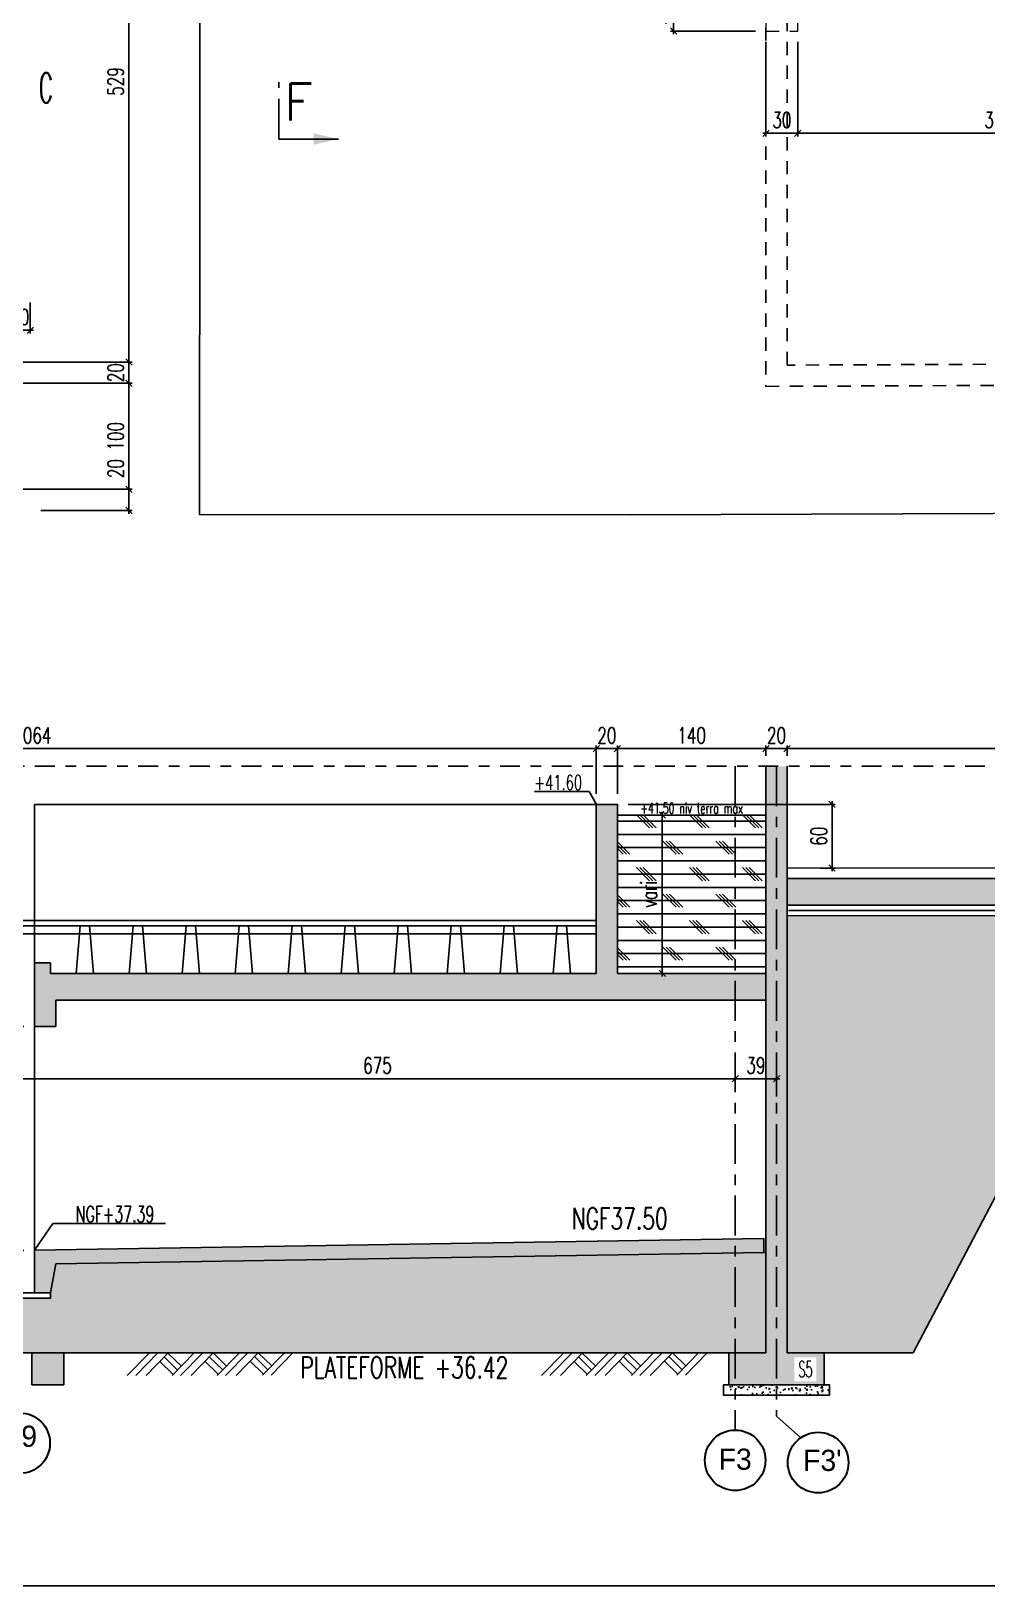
# Model space of a CAD drawing. Extents: x 308 to 437, y -199 to -146.
# Drawn here: x 403.98 to 412.99, y -198.96 to -184.3 of the extents above; entities that cross this region are included whole.
import ezdxf

# ---------------------------------------------------------------- set-up
doc = ezdxf.new("R2010")
doc.units = 0
doc.header["$LTSCALE"] = 0.5
doc.header["$MEASUREMENT"] = 0
for name, pattern in [('AXES2', [1.125, 0.75, -0.125, 0.125, -0.125]), ('CACHE', [0.375, 0.25, -0.125]), ('DISCONTINU2', [0.375, 0.25, -0.125])]:
    doc.linetypes.add(name, pattern=pattern)
doc.layers.get('DEFPOINTS').update_dxf_attribs({"linetype": 'CONTINUOUS'})
for name, color, linetype in [('1_AJSA_vue1', 251, 'CONTINUOUS'), ('1_AJSA_vue2', 13, 'CONTINUOUS'), ('A05-AXES', 13, 'AXES2'), ('A19-COTATIONS', 146, 'CONTINUOUS'), ('AXES', 6, 'AXES2'), ('CADRE-CART', 7, 'CONTINUOUS'), ('COTATION', 7, 'CONTINUOUS'), ('HABILLAGE', 7, 'CONTINUOUS'), ('MURS', 3, 'CONTINUOUS'), ('POCHAGE', 254, 'CONTINUOUS'), ('RDC', 7, 'DISCONTINU2'), ('REP-COUPES', 5, 'CONTINUOUS'), ('REPERE-CHAI', 4, 'CONTINUOUS'), ('REPERE-SEM', 4, 'CONTINUOUS'), ('Texte', 7, 'CONTINUOUS')]:
    doc.layers.add(name, color=color, linetype=linetype)
doc.styles.add('CGotH', font='GOTHIC.TTF')
doc.styles.add('ROMANS8', font='romans.shx', dxfattribs={"width": 0.7})
doc.styles.get("Standard").update_dxf_attribs({"font": 'txt.shx'})
doc.linetypes.add('ISOLATION', pattern='A,0.0001,-0.1,[134,ltypeshp.shx,S=0.1,R=0,X=-0.1,Y=0],-0.2,[134,ltypeshp.shx,S=0.1,R=180,X=0.1,Y=0],-0.1', length=0.4001)
doc.dimstyles.new('COT50 cm', dxfattribs={"dimtxt": 0.15, "dimasz": 0.06, "dimexe": 0.03, "dimexo": 0.1, "dimgap": 0.05, "dimtad": 1, "dimdec": 0, "dimlfac": 100, "dimzin": 0, "dimdsep": 46, "dimtxsty": 'ROMANS8', "dimblk1": 'OBLIQUE', "dimblk2": 'OBLIQUE', "dimsah": 1, "dimcen": 0.03, "dimdle": 0.03, "dimclrt": 1, "dimadec": 0, "dimazin": 0, "dimtfac": 1, "dimtdec": 0, "dimtmove": 0, "dimatfit": 3, "dimfxl": 0, "dimtolj": 1, "dimtzin": 0, "dimlwd": -1, "dimlwe": -1, "dimarcsym": 0})
pattern_1 = [(37.5, (0, -126.95472), (-0.003149668, 0.096341188), [0, -0.076, 0, -0.085, 0, -0.08125]), (7.5, (0, -126.95472), (0.088488835, 0.141107303), [0, -0.041, 0, -0.0685, 0, -0.02625]), (327.5, (-0.0615, -126.95472), (0.155707093, 0.000282953), [0, -0.025, 0, -0.09, 0, -0.1175]), (317.5, (-0.0615, -126.95472), (0.15030633, 0.04388378), [0, -0.0125, 0, -0.059, 0, -0.0675])]

# ---------------------------------------------------------------- blocks, each defined once
blk = doc.blocks.new('_Oblique')
at = {"layer": 'COTATION', "color": 0, "lineweight": -2}
blk.add_line((-0.5, -0.5), (0.5, 0.5), dxfattribs=at)
blk = doc.blocks.new('*D737')
at = {"layer": 'COTATION', "color": 0, "transparency": 16777216}
for p, q in [((403.77, -186.863), (403.77, -187.149)), ((403.97, -186.856), (403.97, -187.149)), ((403.74, -187.119), (404, -187.119))]:
    blk.add_line(p, q, dxfattribs=at)
at = {"layer": 'DEFPOINTS', "color": 0, "transparency": 16777216}
for p in [(403.77, -186.763), (403.97, -186.756), (403.97, -187.119)]:
    blk.add_point(p, dxfattribs=at)
at = {"layer": 'COTATION', "color": 0, "transparency": 16777216, "xscale": 0.06, "yscale": 0.06, "zscale": 0.06, "rotation": 180}
blk.add_blockref('_Oblique', (403.77, -187.119), dxfattribs=at)
at = {"layer": 'COTATION', "color": 0, "transparency": 16777216, "xscale": 0.06, "yscale": 0.06, "zscale": 0.06}
blk.add_blockref('_Oblique', (403.97, -187.119), dxfattribs=at)
at = {"layer": 'COTATION', "color": 1, "transparency": 16777216, "insert": (403.87, -186.994), "char_height": 0.15, "attachment_point": 5, "style": 'ROMANS8'}
blk.add_mtext('\\A1;20', dxfattribs=at)
blk = doc.blocks.new('*D1207')
at = {"layer": 'COTATION', "color": 0, "transparency": 16777216}
for p, q in [((410.81, -183.996), (410.008, -183.996)), ((410.038, -184.326), (410.038, -183.966)), ((410.81, -184.296), (410.008, -184.296))]:
    blk.add_line(p, q, dxfattribs=at)
at = {"layer": 'DEFPOINTS', "color": 0, "transparency": 16777216}
for p in [(410.038, -183.996), (410.91, -183.996), (410.91, -184.296)]:
    blk.add_point(p, dxfattribs=at)
at = {"layer": 'COTATION', "color": 0, "transparency": 16777216, "xscale": 0.06, "yscale": 0.06, "zscale": 0.06}
for p, rotation in [((410.038, -183.996), 90), ((410.038, -184.296), 270)]:
    blk.add_blockref('_Oblique', p, dxfattribs=dict(at, rotation=rotation))
at = {"layer": 'COTATION', "color": 1, "transparency": 16777216, "insert": (409.913, -184.146), "char_height": 0.15, "attachment_point": 5, "rotation": 90, "style": 'ROMANS8'}
blk.add_mtext('\\A1;30', dxfattribs=at)
blk = doc.blocks.new('*D1455')
at = {"layer": 'COTATION', "color": 0, "transparency": 16777216}
for p, q in [((410.91, -184.396), (410.91, -185.29)), ((411.21, -184.396), (411.21, -185.29)), ((410.88, -185.26), (411.24, -185.26))]:
    blk.add_line(p, q, dxfattribs=at)
at = {"layer": 'DEFPOINTS', "color": 0, "transparency": 16777216}
for p in [(410.91, -184.296), (411.21, -184.296), (411.21, -185.26)]:
    blk.add_point(p, dxfattribs=at)
at = {"layer": 'COTATION', "color": 0, "transparency": 16777216, "xscale": 0.06, "yscale": 0.06, "zscale": 0.06, "rotation": 180}
blk.add_blockref('_Oblique', (410.91, -185.26), dxfattribs=at)
at = {"layer": 'COTATION', "color": 0, "transparency": 16777216, "xscale": 0.06, "yscale": 0.06, "zscale": 0.06}
blk.add_blockref('_Oblique', (411.21, -185.26), dxfattribs=at)
at = {"layer": 'COTATION', "color": 1, "transparency": 16777216, "insert": (411.06, -185.135), "char_height": 0.15, "attachment_point": 5, "style": 'ROMANS8'}
blk.add_mtext('\\A1;30', dxfattribs=at)
blk = doc.blocks.new('*D1456')
at = {"layer": 'COTATION', "color": 0, "transparency": 16777216}
for p, q in [((411.21, -184.396), (411.21, -185.29)), ((415, -184.635), (415, -185.29)), ((411.18, -185.26), (415.03, -185.26))]:
    blk.add_line(p, q, dxfattribs=at)
at = {"layer": 'DEFPOINTS', "color": 0, "transparency": 16777216}
for p in [(411.21, -184.296), (415, -184.535), (415, -185.26)]:
    blk.add_point(p, dxfattribs=at)
at = {"layer": 'COTATION', "color": 0, "transparency": 16777216, "xscale": 0.06, "yscale": 0.06, "zscale": 0.06, "rotation": 180}
blk.add_blockref('_Oblique', (411.21, -185.26), dxfattribs=at)
at = {"layer": 'COTATION', "color": 0, "transparency": 16777216, "xscale": 0.06, "yscale": 0.06, "zscale": 0.06}
blk.add_blockref('_Oblique', (415, -185.26), dxfattribs=at)
at = {"layer": 'COTATION', "color": 1, "transparency": 16777216, "insert": (413.105, -185.135), "char_height": 0.15, "attachment_point": 5, "style": 'ROMANS8'}
blk.add_mtext('\\A1;379', dxfattribs=at)
blk = doc.blocks.new('*D1623')
at = {"layer": 'COTATION', "color": 0, "transparency": 16777216}
for p, q in [((403.84, -194.18), (410.65, -194.18)), ((403.87, -194.435), (403.87, -194.15)), ((410.62, -194.224), (410.62, -194.15))]:
    blk.add_line(p, q, dxfattribs=at)
at = {"layer": 'DEFPOINTS', "color": 0, "transparency": 16777216}
for p in [(410.62, -194.18), (410.62, -194.324), (403.87, -194.535)]:
    blk.add_point(p, dxfattribs=at)
at = {"layer": 'COTATION', "color": 0, "transparency": 16777216, "xscale": 0.06, "yscale": 0.06, "zscale": 0.06, "rotation": 180}
blk.add_blockref('_Oblique', (403.87, -194.18), dxfattribs=at)
at = {"layer": 'COTATION', "color": 0, "transparency": 16777216, "xscale": 0.06, "yscale": 0.06, "zscale": 0.06}
blk.add_blockref('_Oblique', (410.62, -194.18), dxfattribs=at)
at = {"layer": 'COTATION', "color": 1, "transparency": 16777216, "insert": (407.245, -194.055), "char_height": 0.15, "attachment_point": 5, "style": 'ROMANS8'}
blk.add_mtext('\\A1;675', dxfattribs=at)
blk = doc.blocks.new('*D1624')
at = {"layer": 'COTATION', "color": 0, "transparency": 16777216}
for p, q in [((410.59, -194.18), (411.04, -194.18)), ((410.62, -194.224), (410.62, -194.15)), ((411.01, -194.347), (411.01, -194.15))]:
    blk.add_line(p, q, dxfattribs=at)
at = {"layer": 'DEFPOINTS', "color": 0, "transparency": 16777216}
for p in [(411.01, -194.18), (410.62, -194.324), (411.01, -194.447)]:
    blk.add_point(p, dxfattribs=at)
at = {"layer": 'COTATION', "color": 0, "transparency": 16777216, "xscale": 0.06, "yscale": 0.06, "zscale": 0.06, "rotation": 180}
blk.add_blockref('_Oblique', (410.62, -194.18), dxfattribs=at)
at = {"layer": 'COTATION', "color": 0, "transparency": 16777216, "xscale": 0.06, "yscale": 0.06, "zscale": 0.06}
blk.add_blockref('_Oblique', (411.01, -194.18), dxfattribs=at)
at = {"layer": 'COTATION', "color": 1, "transparency": 16777216, "insert": (410.815, -194.055), "char_height": 0.15, "attachment_point": 5, "style": 'ROMANS8'}
blk.add_mtext('\\A1;39', dxfattribs=at)
blk = doc.blocks.new('*D1626')
at = {"layer": 'COTATION', "color": 0, "transparency": 16777216}
for p, q in [((403.91, -193.687), (403.065, -193.687)), ((403.095, -195.829), (403.095, -193.657)), ((403.91, -195.799), (403.065, -195.799))]:
    blk.add_line(p, q, dxfattribs=at)
at = {"layer": 'DEFPOINTS', "color": 0, "transparency": 16777216}
for p in [(403.095, -193.687), (404.01, -193.687), (404.01, -195.799)]:
    blk.add_point(p, dxfattribs=at)
at = {"layer": 'COTATION', "color": 0, "transparency": 16777216, "xscale": 0.06, "yscale": 0.06, "zscale": 0.06}
for p, rotation in [((403.095, -193.687), 90), ((403.095, -195.799), 270)]:
    blk.add_blockref('_Oblique', p, dxfattribs=dict(at, rotation=rotation))
at = {"layer": 'COTATION', "color": 1, "transparency": 16777216, "insert": (402.97, -194.743), "char_height": 0.15, "attachment_point": 5, "rotation": 90, "style": 'ROMANS8'}
blk.add_mtext('\\A1;211', dxfattribs=at)
blk = doc.blocks.new('A$C6B096A38')
at = {"layer": 'POCHAGE'}
h = blk.add_hatch(dxfattribs=at)
h.set_pattern_fill('AR-SAND', color=0, scale=0.07)
h.set_pattern_definition([(37.5, (-513.79323, 160.44126), (-0.004409535, 0.134877664), [0, -0.1064, 0, -0.119, 0, -0.11375]), (7.5, (-513.79323, 160.44126), (0.12388437, 0.197550225), [0, -0.0574, 0, -0.0959, 0, -0.03675]), (327.5, (-513.87933, 160.44126), (0.21798993, 0.000396134), [0, -0.035, 0, -0.126, 0, -0.1645]), (317.5, (-513.87933, 160.44126), (0.21042886, 0.06143729), [0, -0.0175, 0, -0.0826, 0, -0.0945])])
h.paths.add_polyline_path([(65.114, -23.555), (64.814, -23.555), (64.814, -23.855), (65.114, -23.855)])
at = {"layer": 'RDC', "linetype": 'CACHE', "lineweight": 15}
blk.add_lwpolyline([(64.814, -23.855), (65.114, -23.855), (65.114, -23.555), (64.814, -23.555)], close=True, dxfattribs=at)
blk = doc.blocks.new('*D1635')
at = {"layer": 'DEFPOINTS', "color": 0, "transparency": 16777216}
for p in [(403.77, -188.619), (404.9, -188.619), (403.97, -188.819)]:
    blk.add_point(p, dxfattribs=at)
at = {"layer": 'POCHAGE', "color": 0, "transparency": 16777216}
for p, q in [((404.9, -188.619), (404.9, -188.289)), ((403.87, -188.619), (404.93, -188.619)), ((404.9, -188.849), (404.9, -188.619)), ((404.07, -188.819), (404.93, -188.819))]:
    blk.add_line(p, q, dxfattribs=at)
at = {"layer": 'POCHAGE', "color": 0, "transparency": 16777216, "xscale": 0.06, "yscale": 0.06, "zscale": 0.06}
for p, rotation in [((404.9, -188.619), 90), ((404.9, -188.819), 270)]:
    blk.add_blockref('_Oblique', p, dxfattribs=dict(at, rotation=rotation))
at = {"layer": 'POCHAGE', "color": 1, "transparency": 16777216, "insert": (404.775, -188.424), "char_height": 0.15, "attachment_point": 5, "rotation": 90, "style": 'ROMANS8'}
blk.add_mtext('\\A1;20', dxfattribs=at)
blk = doc.blocks.new('*D1636')
at = {"layer": 'DEFPOINTS', "color": 0, "transparency": 16777216}
for p in [(403.767, -187.619), (404.9, -187.619), (403.77, -188.619)]:
    blk.add_point(p, dxfattribs=at)
at = {"layer": 'POCHAGE', "color": 0, "transparency": 16777216}
for p, q in [((404.9, -188.649), (404.9, -187.589)), ((403.867, -187.619), (404.93, -187.619)), ((403.87, -188.619), (404.93, -188.619))]:
    blk.add_line(p, q, dxfattribs=at)
at = {"layer": 'POCHAGE', "color": 0, "transparency": 16777216, "xscale": 0.06, "yscale": 0.06, "zscale": 0.06}
for p, rotation in [((404.9, -187.619), 90), ((404.9, -188.619), 270)]:
    blk.add_blockref('_Oblique', p, dxfattribs=dict(at, rotation=rotation))
at = {"layer": 'POCHAGE', "color": 1, "transparency": 16777216, "insert": (404.775, -188.119), "char_height": 0.15, "attachment_point": 5, "rotation": 90, "style": 'ROMANS8'}
blk.add_mtext('\\A1;100', dxfattribs=at)
blk = doc.blocks.new('*D1637')
at = {"layer": 'DEFPOINTS', "color": 0, "transparency": 16777216}
for p in [(403.767, -187.419), (404.9, -187.419), (403.767, -187.619)]:
    blk.add_point(p, dxfattribs=at)
at = {"layer": 'POCHAGE', "color": 0, "transparency": 16777216}
for p, q in [((403.867, -187.419), (404.93, -187.419)), ((404.9, -187.649), (404.9, -187.389)), ((403.867, -187.619), (404.93, -187.619))]:
    blk.add_line(p, q, dxfattribs=at)
at = {"layer": 'POCHAGE', "color": 0, "transparency": 16777216, "xscale": 0.06, "yscale": 0.06, "zscale": 0.06}
for p, rotation in [((404.9, -187.419), 90), ((404.9, -187.619), 270)]:
    blk.add_blockref('_Oblique', p, dxfattribs=dict(at, rotation=rotation))
at = {"layer": 'POCHAGE', "color": 1, "transparency": 16777216, "insert": (404.775, -187.519), "char_height": 0.15, "attachment_point": 5, "rotation": 90, "style": 'ROMANS8'}
blk.add_mtext('\\A1;20', dxfattribs=at)
blk = doc.blocks.new('*D1638')
at = {"layer": 'DEFPOINTS', "color": 0, "transparency": 16777216}
for p in [(403.97, -182.126), (404.9, -182.126), (403.767, -187.419)]:
    blk.add_point(p, dxfattribs=at)
at = {"layer": 'POCHAGE', "color": 0, "transparency": 16777216}
for p, q in [((404.07, -182.126), (404.93, -182.126)), ((404.9, -187.449), (404.9, -182.096)), ((403.867, -187.419), (404.93, -187.419))]:
    blk.add_line(p, q, dxfattribs=at)
at = {"layer": 'POCHAGE', "color": 0, "transparency": 16777216, "xscale": 0.06, "yscale": 0.06, "zscale": 0.06}
for p, rotation in [((404.9, -182.126), 90), ((404.9, -187.419), 270)]:
    blk.add_blockref('_Oblique', p, dxfattribs=dict(at, rotation=rotation))
at = {"layer": 'POCHAGE', "color": 1, "transparency": 16777216, "insert": (404.775, -184.772), "char_height": 0.15, "attachment_point": 5, "rotation": 90, "style": 'ROMANS8'}
blk.add_mtext('\\A1;529', dxfattribs=at)
blk = doc.blocks.new('*D1697')
at = {"layer": 'COTATION', "color": 0, "transparency": 16777216}
for p, q in [((398.64, -191.066), (409.339, -191.066)), ((398.67, -191.642), (398.67, -191.036)), ((409.309, -191.492), (409.309, -191.036))]:
    blk.add_line(p, q, dxfattribs=at)
at = {"layer": 'DEFPOINTS', "color": 0, "transparency": 16777216}
for p in [(409.309, -191.066), (409.309, -191.592), (398.67, -191.742)]:
    blk.add_point(p, dxfattribs=at)
at = {"layer": 'COTATION', "color": 0, "transparency": 16777216, "xscale": 0.06, "yscale": 0.06, "zscale": 0.06, "rotation": 180}
blk.add_blockref('_Oblique', (398.67, -191.066), dxfattribs=at)
at = {"layer": 'COTATION', "color": 0, "transparency": 16777216, "xscale": 0.06, "yscale": 0.06, "zscale": 0.06}
blk.add_blockref('_Oblique', (409.309, -191.066), dxfattribs=at)
at = {"layer": 'COTATION', "color": 1, "transparency": 16777216, "insert": (403.989, -190.941), "char_height": 0.15, "attachment_point": 5, "style": 'ROMANS8'}
blk.add_mtext('\\A1;1064', dxfattribs=at)
blk = doc.blocks.new('*D1698')
at = {"layer": 'COTATION', "color": 0, "transparency": 16777216}
for p, q in [((409.279, -191.066), (409.539, -191.066)), ((409.309, -191.492), (409.309, -191.036)), ((409.509, -191.492), (409.509, -191.036))]:
    blk.add_line(p, q, dxfattribs=at)
at = {"layer": 'DEFPOINTS', "color": 0, "transparency": 16777216}
for p in [(409.509, -191.066), (409.309, -191.592), (409.509, -191.592)]:
    blk.add_point(p, dxfattribs=at)
at = {"layer": 'COTATION', "color": 0, "transparency": 16777216, "xscale": 0.06, "yscale": 0.06, "zscale": 0.06, "rotation": 180}
blk.add_blockref('_Oblique', (409.309, -191.066), dxfattribs=at)
at = {"layer": 'COTATION', "color": 0, "transparency": 16777216, "xscale": 0.06, "yscale": 0.06, "zscale": 0.06}
blk.add_blockref('_Oblique', (409.509, -191.066), dxfattribs=at)
at = {"layer": 'COTATION', "color": 1, "transparency": 16777216, "insert": (409.409, -190.941), "char_height": 0.15, "attachment_point": 5, "style": 'ROMANS8'}
blk.add_mtext('\\A1;20', dxfattribs=at)
blk = doc.blocks.new('*D1699')
at = {"layer": 'COTATION', "color": 0, "transparency": 16777216}
for p, q in [((409.479, -191.066), (410.94, -191.066)), ((409.509, -191.492), (409.509, -191.036)), ((410.91, -191.133), (410.91, -191.036))]:
    blk.add_line(p, q, dxfattribs=at)
at = {"layer": 'DEFPOINTS', "color": 0, "transparency": 16777216}
for p in [(410.91, -191.066), (410.91, -191.233), (409.509, -191.592)]:
    blk.add_point(p, dxfattribs=at)
at = {"layer": 'COTATION', "color": 0, "transparency": 16777216, "xscale": 0.06, "yscale": 0.06, "zscale": 0.06, "rotation": 180}
blk.add_blockref('_Oblique', (409.509, -191.066), dxfattribs=at)
at = {"layer": 'COTATION', "color": 0, "transparency": 16777216, "xscale": 0.06, "yscale": 0.06, "zscale": 0.06}
blk.add_blockref('_Oblique', (410.91, -191.066), dxfattribs=at)
at = {"layer": 'COTATION', "color": 1, "transparency": 16777216, "insert": (410.209, -190.941), "char_height": 0.15, "attachment_point": 5, "style": 'ROMANS8'}
blk.add_mtext('\\A1;140', dxfattribs=at)
blk = doc.blocks.new('*D1700')
at = {"layer": 'COTATION', "color": 0, "transparency": 16777216}
for p, q in [((410.88, -191.066), (411.14, -191.066)), ((410.91, -191.133), (410.91, -191.036)), ((411.11, -191.133), (411.11, -191.036))]:
    blk.add_line(p, q, dxfattribs=at)
at = {"layer": 'DEFPOINTS', "color": 0, "transparency": 16777216}
for p in [(411.11, -191.066), (410.91, -191.233), (411.11, -191.233)]:
    blk.add_point(p, dxfattribs=at)
at = {"layer": 'COTATION', "color": 0, "transparency": 16777216, "xscale": 0.06, "yscale": 0.06, "zscale": 0.06, "rotation": 180}
blk.add_blockref('_Oblique', (410.91, -191.066), dxfattribs=at)
at = {"layer": 'COTATION', "color": 0, "transparency": 16777216, "xscale": 0.06, "yscale": 0.06, "zscale": 0.06}
blk.add_blockref('_Oblique', (411.11, -191.066), dxfattribs=at)
at = {"layer": 'COTATION', "color": 1, "transparency": 16777216, "insert": (411.01, -190.941), "char_height": 0.15, "attachment_point": 5, "style": 'ROMANS8'}
blk.add_mtext('\\A1;20', dxfattribs=at)
blk = doc.blocks.new('*D1701')
at = {"layer": 'COTATION', "color": 0, "transparency": 16777216}
for p, q in [((411.08, -191.066), (425.857, -191.066)), ((411.11, -191.133), (411.11, -191.036)), ((425.827, -191.133), (425.827, -191.036))]:
    blk.add_line(p, q, dxfattribs=at)
at = {"layer": 'DEFPOINTS', "color": 0, "transparency": 16777216}
for p in [(425.827, -191.066), (411.11, -191.233), (425.827, -191.233)]:
    blk.add_point(p, dxfattribs=at)
at = {"layer": 'COTATION', "color": 0, "transparency": 16777216, "xscale": 0.06, "yscale": 0.06, "zscale": 0.06, "rotation": 180}
blk.add_blockref('_Oblique', (411.11, -191.066), dxfattribs=at)
at = {"layer": 'COTATION', "color": 0, "transparency": 16777216, "xscale": 0.06, "yscale": 0.06, "zscale": 0.06}
blk.add_blockref('_Oblique', (425.827, -191.066), dxfattribs=at)
at = {"layer": 'COTATION', "color": 1, "transparency": 16777216, "insert": (418.468, -190.941), "char_height": 0.15, "attachment_point": 5, "style": 'ROMANS8'}
blk.add_mtext('\\A1;1472', dxfattribs=at)
blk = doc.blocks.new('*D1711')
at = {"layer": 'COTATION', "color": 0, "transparency": 16777216}
for p, q in [((411.534, -192.222), (411.534, -191.562)), ((409.609, -191.592), (411.564, -191.592)), ((411.425, -192.192), (411.564, -192.192))]:
    blk.add_line(p, q, dxfattribs=at)
at = {"layer": 'DEFPOINTS', "color": 0, "transparency": 16777216}
for p in [(409.509, -191.592), (411.534, -191.592), (411.325, -192.192)]:
    blk.add_point(p, dxfattribs=at)
at = {"layer": 'COTATION', "color": 0, "transparency": 16777216, "xscale": 0.06, "yscale": 0.06, "zscale": 0.06}
for p, rotation in [((411.534, -191.592), 90), ((411.534, -192.192), 270)]:
    blk.add_blockref('_Oblique', p, dxfattribs=dict(at, rotation=rotation))
at = {"layer": 'COTATION', "color": 1, "transparency": 16777216, "insert": (411.409, -191.892), "char_height": 0.15, "attachment_point": 5, "rotation": 90, "style": 'ROMANS8'}
blk.add_mtext('\\A1;60', dxfattribs=at)
blk = doc.blocks.new('*D1712')
at = {"layer": 'COTATION', "color": 0, "transparency": 16777216}
for p, q in [((409.865, -191.692), (409.961, -191.692)), ((409.931, -193.217), (409.931, -191.662)), ((409.901, -193.187), (409.961, -193.187))]:
    blk.add_line(p, q, dxfattribs=at)
at = {"layer": 'DEFPOINTS', "color": 0, "transparency": 16777216}
for p in [(409.765, -191.692), (409.931, -191.692), (409.801, -193.187)]:
    blk.add_point(p, dxfattribs=at)
at = {"layer": 'COTATION', "color": 0, "transparency": 16777216, "xscale": 0.06, "yscale": 0.06, "zscale": 0.06}
for p, rotation in [((409.931, -191.692), 90), ((409.931, -193.187), 270)]:
    blk.add_blockref('_Oblique', p, dxfattribs=dict(at, rotation=rotation))
at = {"layer": 'COTATION', "color": 1, "transparency": 16777216, "insert": (409.806, -192.44), "char_height": 0.15, "attachment_point": 5, "rotation": 90, "style": 'ROMANS8'}
blk.add_mtext('\\A1;vari', dxfattribs=at)

msp = doc.modelspace()

# ---------------------------------------------------------------- hatches: boundary and pattern name
at = {"layer": 'COTATION'}
h = msp.add_hatch(dxfattribs=at)
h.set_pattern_fill('CORK', color=256)
h.set_pattern_definition([(0, (0, 0), (0, 0.125), []), (135, (0.0625, -0.0625), (-0.25, -0.25), [0.1767767, -0.1767767]), (135, (0.09375, -0.0625), (-0.25, -0.25), [0.1767767, -0.1767767]), (135, (0.125, -0.0625), (-0.25, -0.25), [0.1767767, -0.1767767])])
h.paths.add_polyline_path([(410.6197, -191.6919), (409.509, -191.6919), (409.509, -193.1872), (410.6197, -193.1872)])
h.paths.add_polyline_path([(410.9099, -191.6919), (410.6197, -191.6919), (410.6197, -193.1872), (410.9099, -193.1872)])
at = {"layer": 'HABILLAGE'}
h = msp.add_hatch(dxfattribs=at)
h.set_pattern_fill('AR-SAND', color=256, scale=0.05, style=0)
h.set_pattern_definition(pattern_1)
h.paths.add_polyline_path([(411.11, -192.643), (411.1099, -196.7668), (411.4599, -196.7668), (412.2986, -196.7668), (414.2367, -193.0868), (417.9045, -193.0868), (417.9045, -192.6401)])
h = msp.add_hatch(dxfattribs=at)
h.set_pattern_fill('AR-SAND', color=256, scale=0.05, style=0)
h.set_pattern_definition(pattern_1)
h.paths.add_polyline_path([(404.211, -195.9256), (404.1597, -196.251), (403.8196, -196.251), (403.8772, -196.7668), (403.9848, -196.7668), (404.2848, -196.7668), (410.5599, -196.7668), (410.9099, -196.7668), (410.9099, -195.8187), (410.8899, -195.8187)])
h.paths.add_polyline_path([(403.7696, -195.9326), (397.0699, -196.0398), (397.0699, -196.7668), (397.5788, -196.7668), (403.8697, -196.7668)])
h = msp.add_hatch(dxfattribs=at)
h.set_pattern_fill('AR-CONC', color=256, scale=0.02, style=0)
h.set_pattern_definition([(50, (410.17008, -197.16683), (0.143452, -0.01255), [0.015, -0.165]), (355, (410.17008, -197.16683), (-0.02775, 0.150438), [0.012, -0.132]), (100.451, (410.18203, -197.16787), (0.115702, 0.137888), [0.012748, -0.140228]), (46.184, (410.17008, -197.12683), (0.213448, -0.033104), [0.0225, -0.2475]), (96.636, (410.18787, -197.12959), (0.186932, 0.194824), [0.019122, -0.210343]), (351.184, (410.17008, -197.12683), (0.186932, 0.194824), [0.018, -0.198]), (21, (410.19008, -197.13683), (0.119381, -0.080524), [0.015, -0.165]), (326, (410.19008, -197.13683), (0.048663, 0.14503), [0.012, -0.132]), (71.451, (410.20003, -197.14354), (0.168044, 0.064506), [0.012748, -0.140228]), (37.5, (410.17008, -197.16683), (0.002432, 0.0665788), [0, -0.1304, 0, -0.134, 0, -0.1325]), (7.5, (410.17008, -197.16683), (0.052614, 0.0788823), [0, -0.0764, 0, -0.1274, 0, -0.0505]), (327.5, (410.12548, -197.16683), (0.1067645, -0.004511), [0, -0.05, 0, -0.156, 0, -0.207]), (317.5, (410.10548, -197.16683), (0.116637, 0.020021), [0, -0.065, 0, -0.1036, 0, -0.147])])
h.paths.add_polyline_path([(410.8695, -197.0668), (410.5599, -197.0668), (410.5099, -197.0668), (410.5099, -197.1668), (410.8695, -197.1668)])
h.paths.add_polyline_path([(411.5094, -197.0668), (411.3673, -197.0668), (410.8695, -197.0668), (410.8695, -197.1668), (411.5094, -197.1668)])
at = {"layer": 'POCHAGE'}
h = msp.add_hatch(color=256, dxfattribs=at)
h.paths.add_polyline_path([(411.4599, -196.7668), (411.1099, -196.7668), (411.1099, -191.2326), (411.0097, -191.2326), (411.0097, -197.0668), (411.4599, -197.0668)])
h.paths.add_polyline_path([(411.0097, -191.2326), (410.9099, -191.2326), (410.9099, -196.7668), (410.6197, -196.7668), (410.6197, -197.0668), (411.0097, -197.0668)])
h.paths.add_polyline_path([(410.6197, -196.7668), (410.5599, -196.7668), (410.5599, -197.0668), (410.6197, -197.0668)])
h.paths.add_polyline_path([(411.179, -197.0333), (411.384, -197.0333), (411.384, -196.8083), (411.179, -196.8083)], flags=16)
h = msp.add_hatch(color=256, dxfattribs=at)
h.paths.add_polyline_path([(418.0706, -193.3659), (418.2756, -193.3659), (418.2756, -193.1409), (418.0706, -193.1409)], flags=16)
h.paths.add_polyline_path([(425.8269, -192.2898), (411.1099, -192.2921), (411.1099, -192.5421), (417.9045, -192.541), (417.9045, -193.0868), (417.7045, -193.0868), (417.7045, -193.3868), (418.3045, -193.3868), (418.3045, -193.0868), (418.1045, -193.0868), (418.1045, -192.521), (425.8268, -192.5198), (425.8269, -193.0868), (425.6168, -193.0868), (425.6168, -193.3868), (425.9065, -193.3868), (425.9065, -191.2326), (425.8269, -191.2326)])
h = msp.add_hatch(color=256, dxfattribs=at)
h.paths.add_polyline_path([(410.6197, -193.1872), (409.509, -193.1872), (409.509, -191.5919), (409.309, -191.5919), (409.309, -193.1872), (404.1602, -193.1872), (404.1602, -193.0872), (404.0102, -193.0872), (404.0103, -193.6872), (404.2103, -193.6872), (404.2103, -193.4372), (410.6197, -193.4372)])
h.paths.add_polyline_path([(410.9099, -193.1872), (410.6197, -193.1872), (410.6197, -193.4372), (410.9099, -193.4372)])
for points in [[(404.0097, -195.7988), (404.0097, -196.1994), (404.1597, -196.1994), (404.211, -195.9256), (410.6197, -195.823), (410.6197, -195.693)], [(410.6197, -195.693), (410.6197, -195.823), (410.8899, -195.8187), (410.8899, -195.6887)], [(404.2848, -196.7668), (403.9848, -196.7668), (403.9848, -197.0668), (404.2848, -197.0668)]]:
    msp.add_hatch(color=256, dxfattribs=at).paths.add_polyline_path(points)

# ---------------------------------------------------------------- linework, layer by layer
at = {"layer": '1_AJSA_vue1'}
msp.add_lwpolyline([(405.5713, -182.0842), (405.5655, -188.8563), (409.6291, -188.8585), (427.6065, -188.7943), (427.6065, -173.8368), (429.5971, -173.832), (429.5971, -173.2033), (427.6063, -173.2044)], dxfattribs=at)
at = {"layer": '1_AJSA_vue2', "linetype": 'CACHE'}
for points in [[(410.9097, -181.7862), (410.9097, -187.6481), (426.011, -187.5856), (426.002, -181.7862)], [(418.3857, -184.2962), (418.3857, -187.4172), (411.1096, -187.4474), (411.1096, -182.2309)]]:
    msp.add_lwpolyline(points, dxfattribs=at)
at = {"layer": 'A19-COTATIONS', "color": 242, "lineweight": 30, "ltscale": 10, "true_color": 0xcd2027}
for centre in [(403.8697, -197.6184), (410.6197, -197.7798), (411.4021, -197.8014)]:
    msp.add_circle(centre, 0.2858, dxfattribs=at)
at = {"layer": 'AXES', "color": 6, "ltscale": 0.5}
msp.add_line((354.776, -191.2326), (433.413, -191.2326), dxfattribs=at)
at = {"layer": 'AXES', "color": 1}
for p, q in [((410.6197, -191.2326), (410.6197, -197.494)), ((411.0097, -191.2326), (411.0097, -197.3633)), ((411.0097, -197.3633), (411.2384, -197.567))]:
    msp.add_line(p, q, dxfattribs=at)
at = {"layer": 'CADRE-CART', "color": 1}
msp.add_lwpolyline([(307.8533, -154.9648), (437.1328, -154.9648), (437.1328, -198.9648), (307.8533, -198.9648)], close=True, dxfattribs=at)
at = {"layer": 'COTATION', "color": 8}
msp.add_line((404.0097, -195.7988), (404.0103, -193.6872), dxfattribs=at)
at = {"layer": 'COTATION', "color": 1, "linetype": 'ByBlock'}
msp.add_lwpolyline([(417.9045, -192.641), (411.1101, -192.6421)], dxfattribs=at)
at = {"layer": 'COTATION'}
msp.add_lwpolyline([(403.8196, -196.1994), (404.1597, -196.1994), (404.1597, -196.251), (403.8196, -196.251)], close=True, dxfattribs=at)
at = {"layer": 'HABILLAGE', "linetype": 'ISOLATION', "ltscale": 0.2}
msp.add_line((411.1222, -192.5927), (417.8999, -192.5927), dxfattribs=at)
at = {"layer": 'HABILLAGE', "color": 1, "linetype": 'ByBlock'}
msp.add_line((410.8899, -195.8187), (410.9099, -195.8187), dxfattribs=at)
at = {"layer": 'HABILLAGE'}
for p, q in [((404.8838, -196.9813), (405.0935, -196.7668)), ((404.9644, -196.9804), (405.1733, -196.7668)), ((405.0625, -196.9793), (405.2703, -196.7668)), ((405.1918, -196.8465), (405.3185, -196.9705)), ((405.2329, -196.8045), (405.3597, -196.9284)), ((405.2685, -196.7677), (405.3955, -196.8918)), ((405.3073, -196.9813), (405.517, -196.7668)), ((405.3879, -196.9804), (405.5968, -196.7668)), ((405.4861, -196.9793), (405.6938, -196.7668)), ((405.6171, -196.8457), (405.7438, -196.9696)), ((405.6582, -196.8036), (405.785, -196.9275)), ((405.6938, -196.7668), (405.8207, -196.8909)), ((405.732, -196.9813), (405.9418, -196.7668)), ((405.8127, -196.9804), (406.0224, -196.7659)), ((405.9108, -196.9793), (406.1205, -196.7648)), ((406.0438, -196.8436), (406.1706, -196.9676)), ((406.0849, -196.8016), (406.2117, -196.9255)), ((406.1205, -196.7648), (406.2475, -196.8889)), ((406.1618, -196.9765), (406.3668, -196.7668)), ((406.2425, -196.9756), (406.4466, -196.7668)), ((408.7919, -196.9813), (409.0016, -196.7668)), ((408.8726, -196.9804), (409.0814, -196.7668)), ((408.9707, -196.9793), (409.1784, -196.7668)), ((409.0999, -196.8465), (409.2267, -196.9705)), ((409.141, -196.8045), (409.2678, -196.9284)), ((409.1767, -196.7677), (409.3036, -196.8918)), ((409.2154, -196.9813), (409.4251, -196.7668)), ((409.2961, -196.9804), (409.5049, -196.7668)), ((409.3942, -196.9793), (409.6019, -196.7668)), ((409.5252, -196.8457), (409.652, -196.9696)), ((409.5663, -196.8036), (409.6931, -196.9275)), ((409.6019, -196.7668), (409.7289, -196.8909)), ((409.6402, -196.9813), (409.8499, -196.7668)), ((409.7208, -196.9804), (409.9306, -196.7659)), ((409.8189, -196.9793), (410.0287, -196.7648)), ((409.9519, -196.8436), (410.0787, -196.9676)), ((409.993, -196.8016), (410.1198, -196.9255)), ((410.0287, -196.7648), (410.1556, -196.8889)), ((410.07, -196.9765), (410.275, -196.7668)), ((410.1506, -196.9756), (410.3547, -196.7668))]:
    msp.add_line(p, q, dxfattribs=at)
at = {"layer": 'HABILLAGE', "color": 1, "flags": 128}
for points in [[(417.7045, -193.0868), (414.2367, -193.0868), (412.2986, -196.7668), (411.4599, -196.7668)], [(410.5599, -196.7668), (397.5788, -196.7668)]]:
    msp.add_lwpolyline(points, dxfattribs=at)
at = {"layer": 'HABILLAGE'}
msp.add_lwpolyline([(410.5599, -197.0668), (410.5099, -197.0668), (410.5099, -197.1668), (411.5094, -197.1668), (411.5094, -197.0668), (411.4599, -197.0668)], dxfattribs=at)
at = {"layer": 'MURS'}
for p, q in [((410.9099, -191.2326), (410.9099, -196.7668)), ((411.1099, -196.7668), (411.1099, -191.2326)), ((404.0103, -193.6872), (404.0102, -193.0872)), ((404.1602, -193.0872), (404.0102, -193.0872)), ((404.1602, -193.1872), (404.1602, -193.0872)), ((409.309, -193.1872), (404.1602, -193.1872)), ((410.9099, -193.1872), (409.509, -193.1872)), ((410.9099, -193.4372), (404.2103, -193.4372)), ((404.2103, -193.6872), (404.2103, -193.4372)), ((404.2103, -193.6872), (404.0103, -193.6872)), ((410.8899, -195.6887), (404.0097, -195.7988)), ((404.0097, -196.1994), (404.0097, -195.7988)), ((410.8899, -195.8187), (404.211, -195.9256)), ((410.8899, -195.6887), (410.8899, -195.8187)), ((404.1597, -196.1994), (404.211, -195.9256)), ((404.0097, -196.1994), (404.1597, -196.1994)), ((403.9848, -197.0668), (403.9848, -196.7668)), ((403.9848, -196.7668), (404.2848, -196.7668)), ((404.2848, -197.0668), (404.2848, -196.7668)), ((403.9848, -197.0668), (404.2848, -197.0668))]:
    msp.add_line(p, q, dxfattribs=at)
at = {"layer": 'MURS', "color": 8}
for p in [(404.0102, -193.0872), (409.309, -191.5919)]:
    msp.add_line(p, (404.0102, -191.5919), dxfattribs=at)
at = {"layer": 'MURS'}
for points in [[(409.509, -193.1872), (409.509, -191.5919), (409.309, -191.5919), (409.309, -193.1872)], [(425.8269, -192.2898), (411.1099, -192.2921)], [(417.9045, -192.541), (411.1101, -192.5421)], [(411.1099, -196.7668), (411.4599, -196.7668), (411.4599, -197.0668), (410.5599, -197.0668), (410.5599, -196.7668), (410.9099, -196.7668)]]:
    msp.add_lwpolyline(points, dxfattribs=at)
at = {"layer": 'RDC', "linetype": 'ByBlock'}
for p, q in [((410.9092, -191.6919), (409.509, -191.6919)), ((409.309, -192.6872), (398.6695, -192.6872)), ((409.309, -192.7372), (398.6695, -192.7372))]:
    msp.add_line(p, q, dxfattribs=at)
at = {"layer": 'RDC', "color": 8, "linetype": 'ByBlock'}
msp.add_line((398.6695, -192.8121), (409.309, -192.8121), dxfattribs=at)
at = {"layer": 'RDC', "linetype": 'ByBlock'}
msp.add_lwpolyline([(425.8269, -192.1898), (411.1099, -192.1921)], dxfattribs=at)
for points in [[(404.5668, -193.1872), (404.4024, -193.1872), (404.4403, -192.7372), (404.5289, -192.7372)], [(405.0668, -193.1872), (404.9024, -193.1872), (404.9403, -192.7372), (405.0289, -192.7372)], [(405.5668, -193.1872), (405.4024, -193.1872), (405.4403, -192.7372), (405.5289, -192.7372)], [(406.0668, -193.1872), (405.9024, -193.1872), (405.9403, -192.7372), (406.0289, -192.7372)], [(406.5668, -193.1872), (406.4024, -193.1872), (406.4403, -192.7372), (406.5289, -192.7372)], [(407.0668, -193.1872), (406.9024, -193.1872), (406.9403, -192.7372), (407.0289, -192.7372)], [(407.5668, -193.1872), (407.4024, -193.1872), (407.4403, -192.7372), (407.5289, -192.7372)], [(408.0668, -193.1872), (407.9024, -193.1872), (407.9403, -192.7372), (408.0289, -192.7372)], [(408.5668, -193.1872), (408.4024, -193.1872), (408.4403, -192.7372), (408.5289, -192.7372)], [(409.0668, -193.1872), (408.9024, -193.1872), (408.9403, -192.7372), (409.0289, -192.7372)]]:
    msp.add_lwpolyline(points, close=True, dxfattribs=at)
at = {"layer": 'REP-COUPES'}
msp.add_line((406.3159, -184.8324), (406.3159, -184.7768), dxfattribs=at)
msp.add_lwpolyline([(406.8772, -185.3156), (406.3159, -185.3156), (406.3159, -184.934)], dxfattribs=at)
msp.add_solid([(406.6435, -185.2609), (406.8772, -185.3156), (406.6435, -185.3682)], dxfattribs=at)

# ---------------------------------------------------------------- block references
at = {"layer": 'RDC'}
msp.add_blockref('A$C6B096A38', (346.0959, -160.4413), dxfattribs=at)

# ---------------------------------------------------------------- texts
at = {"layer": 'A05-AXES', "color": 1, "ltscale": 0.5, "char_height": 0.2, "width": 0.3408, "attachment_point": 2, "rotation": 0.00168, "line_spacing_factor": 1.032839, "style": 'CGotH'}
for s, insert in [('E9', (403.8698, -197.4525)), ('F3', (410.6198, -197.6692)), ("F3'", (411.442, -197.6803))]:
    msp.add_mtext(s, dxfattribs=dict(at, insert=insert))
at = {"layer": 'HABILLAGE', "color": 1, "style": 'ROMANS8', "width": 0.65}
for s, height, p in [('+41.60', 0.14, (408.7241, -191.4555)), ('+41.50 niv terra max', 0.1, (409.7241, -191.6779)), ('NGF+37.39', 0.15, (404.3996, -195.5326))]:
    msp.add_text(s, height=height, dxfattribs=at).set_placement(p)
at = {"layer": 'REP-COUPES', "style": 'ROMANS8'}
msp.add_text('F', height=0.35, dxfattribs=at).set_placement((406.3657, -185.1391))
at = {"layer": 'REPERE-CHAI', "color": 4, "width": 0.519}
msp.add_text('C', height=0.28, dxfattribs=at).set_placement((404.052, -184.9715))
at = {"layer": 'REPERE-SEM', "width": 0.52}
msp.add_text('S5', height=0.15, dxfattribs=at).set_placement((411.2165, -196.9958))
at = {"layer": 'Texte', "color": 1, "style": 'ROMANS8', "width": 0.7}
for s, p in [('NGF37.50', (409.077, -195.5991)), ('PLATEFORME +36.42', (406.5174, -197.0035))]:
    msp.add_text(s, height=0.2, dxfattribs=at).set_placement(p)

# ---------------------------------------------------------------- dimensions: what is measured, and where the dimension line sits
at = {"layer": 'COTATION'}
for base, p1, p2, picture, middle in [((410.0378, -183.9963), (410.9097, -184.2963), (410.9097, -183.9963), '*D1207', (409.9128, -184.1463)), ((403.0948, -193.6872), (404.0097, -195.7988), (404.0103, -193.6872), '*D1626', (402.9698, -194.743))]:
    dim = msp.add_linear_dim(base=base, p1=p1, p2=p2, angle=90, dimstyle='COT50 cm', dxfattribs=at)
    dim.commit()
    dim.dimension.update_dxf_attribs({"geometry": picture, "text_midpoint": middle})
for base, p1, p2, picture, middle in [((411.2097, -185.2595), (410.9097, -184.2963), (411.2097, -184.2963), '*D1455', (411.0597, -185.1345)), ((410.6197, -194.1797), (403.8697, -194.5345), (410.6197, -194.3236), '*D1623', (407.2447, -194.0547)), ((411.0098, -194.1797), (410.6197, -194.3236), (411.0098, -194.4473), '*D1624', (410.8147, -194.0547))]:
    dim = msp.add_linear_dim(base=base, p1=p1, p2=p2, dimstyle='COT50 cm', dxfattribs=at)
    dim.commit()
    dim.dimension.update_dxf_attribs({"geometry": picture, "text_midpoint": middle})
dim = msp.add_linear_dim(base=(414.9999, -185.2595), p1=(411.2097, -184.2963), p2=(414.9999, -184.5351), dimstyle='COT50 cm', override={"dimtmove": 1}, dxfattribs=at)
dim.commit()
dim.dimension.update_dxf_attribs({"geometry": '*D1456', "text_midpoint": (413.1048, -185.1345)})
dim = msp.add_linear_dim(base=(403.9697, -187.1193), p1=(403.7697, -186.7631), p2=(403.9697, -186.7558), dimstyle='COT50 cm', override={"dimtmove": 1, "dimfxl": 0.5, "dimfxlon": 1}, dxfattribs=at)
dim.commit()
dim.dimension.update_dxf_attribs({"geometry": '*D737', "text_midpoint": (403.8697, -187.1193), "dimtype": 160})
at = {"layer": 'COTATION', "color": 0}
for base, p1, p2, picture, middle in [((409.309, -191.0661), (398.6695, -191.742), (409.309, -191.5919), '*D1697', (403.9893, -190.9411)), ((410.9099, -191.0661), (409.509, -191.5919), (410.9099, -191.2326), '*D1699', (410.2095, -190.9411)), ((425.8269, -191.0661), (411.1099, -191.2326), (425.8269, -191.2326), '*D1701', (418.4684, -190.9411))]:
    dim = msp.add_linear_dim(base=base, p1=p1, p2=p2, dimstyle='COT50 cm', override={"dimtmove": 1, "dimfxl": 10}, dxfattribs=at)
    dim.commit()
    dim.dimension.update_dxf_attribs({"geometry": picture, "text_midpoint": middle})
for base, p1, p2, picture, middle in [((409.509, -191.0661), (409.309, -191.5919), (409.509, -191.5919), '*D1698', (409.409, -191.0661)), ((411.1099, -191.0661), (410.9099, -191.2326), (411.1099, -191.2326), '*D1700', (411.0099, -191.0661))]:
    dim = msp.add_linear_dim(base=base, p1=p1, p2=p2, dimstyle='COT50 cm', override={"dimtmove": 1, "dimfxl": 10}, dxfattribs=at)
    dim.commit()
    dim.dimension.update_dxf_attribs({"geometry": picture, "text_midpoint": middle, "dimtype": 160})
dim = msp.add_linear_dim(base=(411.5336, -191.5919), p1=(411.3247, -192.192), p2=(409.509, -191.5919), angle=90, dimstyle='COT50 cm', override={"dimfxl": 10}, dxfattribs=at)
dim.commit()
dim.dimension.update_dxf_attribs({"geometry": '*D1711', "text_midpoint": (411.4086, -191.892)})
dim = msp.add_linear_dim(base=(409.9307, -191.6919), p1=(409.8014, -193.1872), p2=(409.7645, -191.6919), angle=90, text='vari', dimstyle='COT50 cm', override={"dimfxl": 10}, dxfattribs=at)
dim.commit()
dim.dimension.update_dxf_attribs({"geometry": '*D1712', "text_midpoint": (409.8057, -192.4396)})
at = {"layer": 'POCHAGE', "color": 0}
for base, p1, p2, override, picture, middle in [((404.8995, -182.1258), (403.7667, -187.4191), (403.9697, -182.1258), {"dimtmove": 1, "dimfxl": 10}, '*D1638', (404.7745, -184.7725)), ((404.8995, -187.6191), (403.7697, -188.6191), (403.7667, -187.6191), {"dimtmove": 1, "dimfxl": 10}, '*D1636', (404.7745, -188.1191)), ((404.8995, -188.6191), (403.9697, -188.8191), (403.7697, -188.6191), {"dimfxl": 10}, '*D1635', (404.7745, -188.4241))]:
    dim = msp.add_linear_dim(base=base, p1=p1, p2=p2, angle=90, dimstyle='COT50 cm', override=override, dxfattribs=at)
    dim.commit()
    dim.dimension.update_dxf_attribs({"geometry": picture, "text_midpoint": middle})
dim = msp.add_linear_dim(base=(404.8995, -187.4191), p1=(403.7667, -187.6191), p2=(403.7667, -187.4191), angle=90, dimstyle='COT50 cm', override={"dimtmove": 1, "dimfxl": 10}, dxfattribs=at)
dim.commit()
dim.dimension.update_dxf_attribs({"geometry": '*D1637', "text_midpoint": (404.8995, -187.5191), "dimtype": 160})

# ---------------------------------------------------------------- leaders
at = {"layer": 'MURS', "color": 1}
for points in [[(409.3121, -191.5919), (409.2418, -191.4695), (408.7276, -191.4695)], [(404.0097, -195.7988), (404.1835, -195.5466), (405.2462, -195.5466)]]:
    msp.add_leader(points, dimstyle='COT50 cm', override={"dimgap": 0.05, "dimtad": 0, "dimfxl": 10, "dimfxlon": 1}, dxfattribs=at)

doc.saveas('drawing.dxf')
